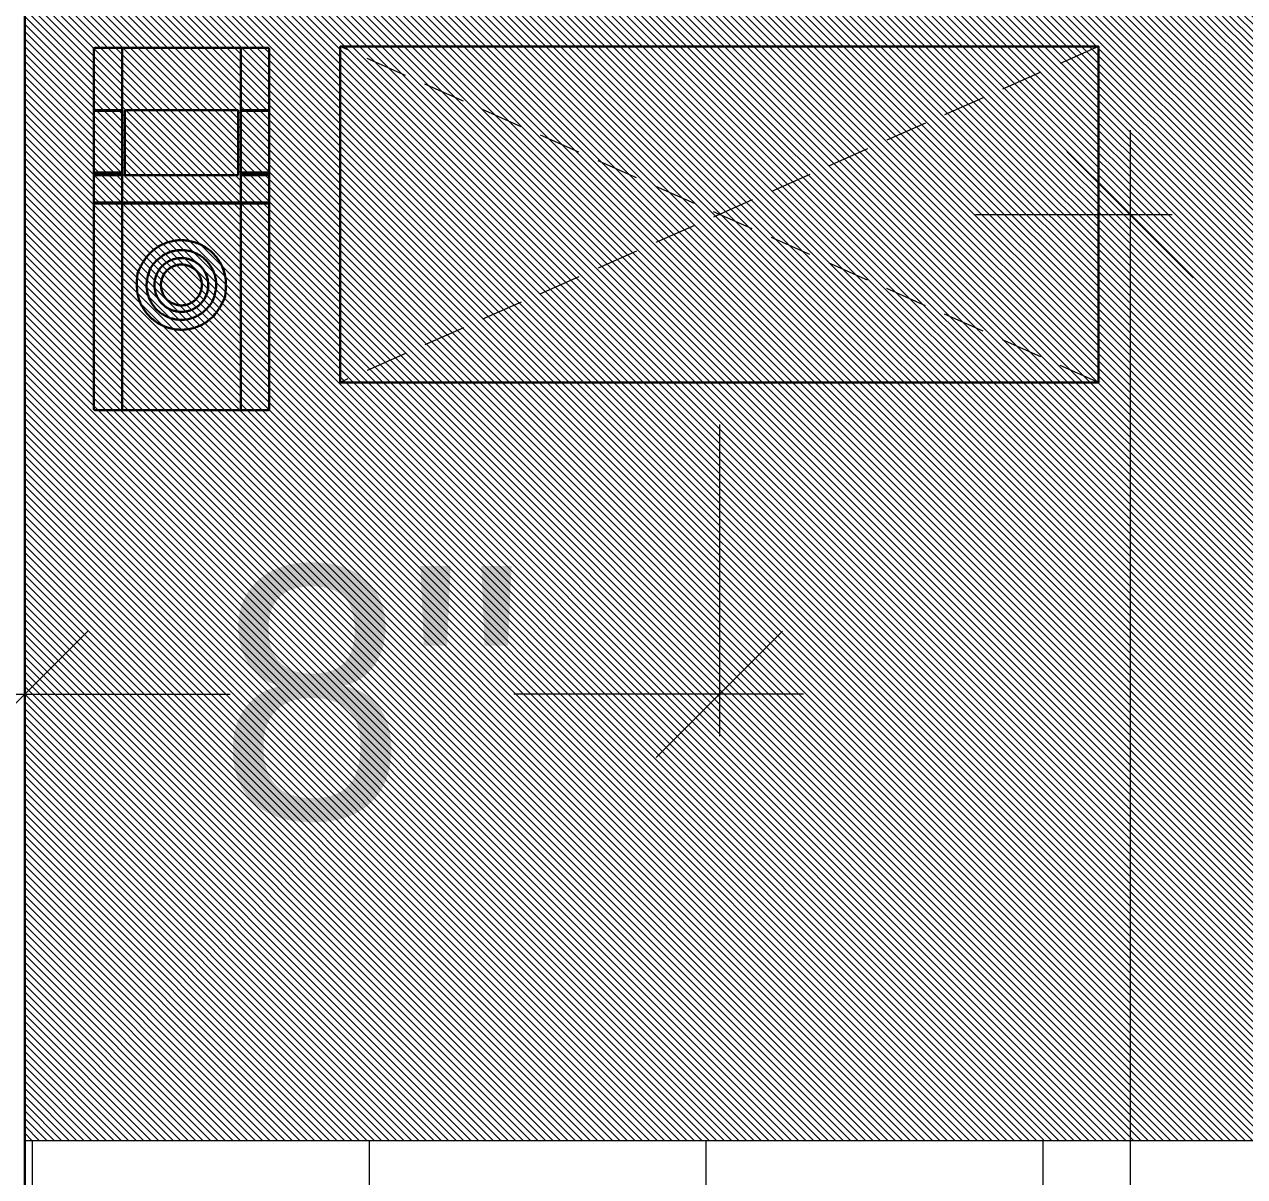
# Model space of a CAD drawing. Header units: millimetres. Extents: x 35877 to 3066687, y -650199 to -40525.
# Drawn here: x 145169.47 to 145183.96, y -179759.01 to -179745.33 of the extents above; entities that cross this region are included whole.
import ezdxf

# ---------------------------------------------------------------- set-up
doc = ezdxf.new("R2010")
doc.units = ezdxf.units.MM
doc.header["$MEASUREMENT"] = 0
doc.header["$PDMODE"] = 35
doc.linetypes.add('DASHED', pattern=[0.75, 0.5, -0.25])
doc.linetypes.add('DASHED2', pattern=[0.375, 0.25, -0.125])
doc.layers.get('Defpoints').update_dxf_attribs({"color": 220})
for name, color, linetype, lineweight in [('A8_FURNITURE', 32, 'Continuous', 30), ('el', 7, 'Continuous', 20), ('ELEC-wires', 1, 'DASHED2', 13), ('FURNI', 25, 'Continuous', 5), ('furniture dimensions', 1, 'DASHED', 0), ('NAME PLATE', 7, 'Continuous', 25), ('wall', 7, 'Continuous', 30)]:
    doc.layers.add(name, color=color, linetype=linetype, lineweight=lineweight)
doc.styles.add('century g', font='GOTHIC.TTF')
doc.dimstyles.new('Archana', dxfattribs={"dimtxt": 2, "dimasz": 0.75, "dimexe": 0.5, "dimexo": 0.5, "dimgap": 0, "dimtad": 0, "dimzin": 0, "dimdsep": 46, "dimlunit": 4, "dimtxsty": 'century g', "dimblk": 'OBLIQUE', "dimcen": 0, "dimdle": 1, "dimclrd": 256, "dimclre": 256, "dimclrt": 256, "dimadec": 0, "dimazin": 0, "dimtfac": 1, "dimtofl": 0, "dimtmove": 1, "dimatfit": 3, "dimfxl": 1, "dimfxlon": 1, "dimtolj": 1, "dimtzin": 0, "dimlwd": -1, "dimlwe": -1, "dimarcsym": 0})

# ---------------------------------------------------------------- blocks, each defined once
blk = doc.blocks.new('6616')
at = {"color": 242, "linetype": 'DASHED', "true_color": 0xcd2027}
for p, q in [((386784.791, -36915.771), (386775.784, -36911.784)), ((386784.791, -36911.784), (386775.784, -36915.771))]:
    blk.add_line(p, q, dxfattribs=at)
at = {"layer": 'ELEC-wires', "color": 5, "linetype": 'ByBlock', "lineweight": 30, "ltscale": 4}
blk.add_lwpolyline([(386775.784, -36911.784), (386784.791, -36911.784), (386784.791, -36915.771), (386775.784, -36915.771)], close=True, dxfattribs=at)
blk = doc.blocks.new('_Oblique')
at = {"layer": 'wall', "color": 0, "lineweight": -2}
blk.add_line((-0.5, -0.5), (0.5, 0.5), dxfattribs=at)
blk = doc.blocks.new('*D837')
at = {"layer": 'Defpoints', "color": 0, "linetype": 'Continuous', "lineweight": 0, "transparency": 16777216}
for p in [(145180.264, -179747.591), (145180.264, -179801.591), (145182.598, -179801.591)]:
    blk.add_point(p, dxfattribs=at)
at = {"layer": 'furniture dimensions', "color": 5, "linetype": 'Continuous', "transparency": 16777216}
for p, q in [((145182.598, -179746.591), (145182.598, -179770.626)), ((145182.598, -179802.591), (145182.598, -179778.555)), ((145180.764, -179801.591), (145183.098, -179801.591))]:
    blk.add_line(p, q, dxfattribs=at)
at = {"layer": 'furniture dimensions', "color": 5, "linetype": 'ByBlock', "transparency": 16777216}
blk.add_line((145180.764, -179747.591), (145183.098, -179747.591), dxfattribs=at)
at = {"layer": 'furniture dimensions', "color": 5, "linetype": 'Continuous', "transparency": 16777216, "xscale": 1.5, "yscale": 1.5, "zscale": 1.5}
for p, rotation in [((145182.598, -179747.591), 90), ((145182.598, -179801.591), 270)]:
    blk.add_blockref('_Oblique', p, dxfattribs=dict(at, rotation=rotation))
at = {"layer": 'furniture dimensions', "linetype": 'Continuous', "lineweight": 0, "transparency": 16777216, "insert": (145182.598, -179774.591), "char_height": 3, "attachment_point": 5, "rotation": 90, "style": 'century g'}
blk.add_mtext('\\A1;4\'-6"', dxfattribs=at)
blk = doc.blocks.new('*D838')
at = {"layer": 'Defpoints', "color": 0, "linetype": 'Continuous', "lineweight": 0, "transparency": 16777216}
for p in [(145169.473, -179749.116), (145177.722, -179749.584), (145169.473, -179753.286)]:
    blk.add_point(p, dxfattribs=at)
at = {"layer": 'furniture dimensions', "color": 5, "linetype": 'Continuous', "transparency": 16777216}
for p, q in [((145169.473, -179749.616), (145169.473, -179753.786)), ((145168.473, -179753.286), (145171.914, -179753.286)), ((145178.722, -179753.286), (145175.281, -179753.286))]:
    blk.add_line(p, q, dxfattribs=at)
at = {"layer": 'furniture dimensions', "color": 5, "linetype": 'ByBlock', "transparency": 16777216}
blk.add_line((145177.722, -179750.084), (145177.722, -179753.786), dxfattribs=at)
at = {"layer": 'furniture dimensions', "color": 5, "linetype": 'Continuous', "transparency": 16777216, "xscale": 1.5, "yscale": 1.5, "zscale": 1.5, "rotation": 180}
blk.add_blockref('_Oblique', (145169.473, -179753.286), dxfattribs=at)
at = {"layer": 'furniture dimensions', "color": 5, "linetype": 'Continuous', "transparency": 16777216, "xscale": 1.5, "yscale": 1.5, "zscale": 1.5}
blk.add_blockref('_Oblique', (145177.722, -179753.286), dxfattribs=at)
at = {"layer": 'furniture dimensions', "linetype": 'Continuous', "lineweight": 0, "transparency": 16777216, "insert": (145173.597, -179753.286), "char_height": 3, "attachment_point": 5, "style": 'century g'}
blk.add_mtext('\\A1;8"', dxfattribs=at)

msp = doc.modelspace()

# ---------------------------------------------------------------- hatches: boundary and pattern name
at = {"layer": 'NAME PLATE', "lineweight": 0, "true_color": 0x000000, "transparency": 33554687}
h = msp.add_hatch(color=18, dxfattribs=at)
h.dxf.hatch_style = 1
h.set_gradient(color1=(153, 155, 55), color2=(229, 232, 120), name='INVCYLINDER')
edge = h.paths.add_edge_path()
edge.add_arc((145183.3569, -179748.9317), 5.0217, 355.90198, 450)
edge.add_line((145183.3569, -179743.9099), (145169.4728, -179743.9099))
edge.add_line((145169.4728, -179743.9099), (145169.4728, -179744.9099))
edge.add_line((145169.4728, -179744.9099), (145183.3569, -179744.9099))
edge.add_arc((145183.3569, -179748.9317), 4.0217, -4.57949, 90, ccw=False)
edge.add_line((145187.3658, -179749.2528), (145187.3658, -179762.2526))
edge.add_arc((145191.5443, -179762.2526), 4.1785, 180, 360)
edge.add_line((145195.7228, -179762.2526), (145195.7228, -179677.5908))
edge.add_line((145195.7228, -179677.5908), (145194.7228, -179677.5908))
edge.add_line((145194.7228, -179677.5908), (145194.7228, -179762.2526))
edge.add_arc((145191.5443, -179762.2526), 3.1785, -180, 0, ccw=False)
edge.add_line((145188.3658, -179762.2526), (145188.3658, -179749.2905))
at = {"layer": 'NAME PLATE', "lineweight": 0, "true_color": 0xc08768, "transparency": 33554687}
h = msp.add_hatch(dxfattribs=at)
h.set_pattern_fill('AR-B816', color=23, scale=0.5, angle=90)
h.set_pattern_definition([(90, (-2450.438, 0), (-4, 2e-16), []), (180, (-2450.438, 0), (-4, -4), [4, -4])])
h.paths.add_polyline_path([(145194.7228, -179677.5908), (145169.4728, -179677.5908), (145169.4728, -179733.9701), (145194.7228, -179733.9701)])
edge = h.paths.add_edge_path()
edge.add_arc((145191.5443, -179762.2526), 4.1785, -180, 0, ccw=False)
edge.add_line((145187.3658, -179762.2526), (145187.3658, -179758.5873))
edge.add_line((145187.3658, -179758.5873), (145169.4728, -179758.5873))
edge.add_line((145169.4728, -179758.5873), (145169.4728, -179801.5908))
edge.add_line((145169.4728, -179801.5908), (145195.7228, -179801.5908))
edge.add_line((145195.7228, -179801.5908), (145195.7228, -179762.2526))
h.paths.add_polyline_path([(145179.2536, -179779.4115), (145179.2536, -179769.7782)], flags=16)
at = {"layer": 'NAME PLATE', "lineweight": 0, "transparency": 33554687}
h = msp.add_hatch(dxfattribs=at)
h.set_pattern_fill('ANSI31', color=8, scale=0.5, angle=90)
h.set_pattern_definition([(135, (-2589.970013, 0), (-0.044194173824, -0.044194173824), [])])
h.paths.add_polyline_path([(145195.7362, -179733.9701), (145169.4728, -179733.9701), (145169.4728, -179758.5873), (145195.7362, -179758.5873)])

# ---------------------------------------------------------------- linework, layer by layer
at = {"layer": 'A8_FURNITURE', "color": 18, "linetype": 'ByBlock', "lineweight": 53, "true_color": 0x000000, "transparency": 33554687}
for points in [[(145169.4728, -179744.9099), (145183.3569, -179744.9099, -0.4378222), (145187.3658, -179749.2528), (145187.3658, -179762.2526, 1), (145195.7228, -179762.2526), (145195.7228, -179677.5908)], [(145169.4728, -179743.9099), (145183.3569, -179743.9099, -0.435321), (145188.3658, -179749.2905), (145188.3658, -179762.2526, 1), (145194.7228, -179762.2526), (145194.7228, -179677.5908)]]:
    msp.add_lwpolyline(points, format="xyb", dxfattribs=at)
at = {"layer": 'FURNI', "color": 5, "lineweight": 30, "transparency": 33554687}
for p, q in [((145170.2939, -179745.6266, 0.0495), (145170.2979, -179745.6171, 0.0495)), ((145170.2939, -179746.3521, 0.0495), (145170.2939, -179745.6266, 0.0495)), ((145170.2979, -179745.6171, 0.0495), (145170.3074, -179745.6132, 0.0495)), ((145172.3629, -179745.6132, 0.0495), (145170.3074, -179745.6132, 0.0495)), ((145170.6298, -179746.3521, 0.0495), (145170.6298, -179745.6266, 0.0495)), ((145172.0404, -179746.3521, 0.0495), (145172.0404, -179745.6266, 0.0495)), ((145172.3724, -179745.6171, 0.0495), (145172.3629, -179745.6132, 0.0495)), ((145172.3763, -179745.6266, 0.0495), (145172.3724, -179745.6171, 0.0495)), ((145172.3763, -179746.3521, 0.0495), (145172.3763, -179745.6266, 0.0495)), ((145170.2939, -179746.3588, 0.0495), (145170.2939, -179746.3521, 0.0495)), ((145170.6298, -179746.3521, 0.0495), (145170.2939, -179746.3521, 0.0495)), ((145170.2939, -179746.3588, 0.0495), (145170.2939, -179747.0914, 0.0495)), ((145170.2939, -179746.3588, 0.0495), (145170.6298, -179746.3588, 0.0495)), ((145170.6298, -179746.3588, 0.0495), (145170.6298, -179746.3521, 0.0495)), ((145170.6298, -179747.0914, 0.0495), (145170.6298, -179746.3588, 0.0495)), ((145170.6634, -179746.3521, 0.0495), (145172.0068, -179746.3521, 0.0495)), ((145170.6634, -179747.125, 0.0495), (145170.6634, -179746.3521, 0.0495)), ((145172.0068, -179746.3521, 0.0495), (145172.0068, -179747.125, 0.0495)), ((145172.0404, -179746.3588, 0.0495), (145172.0404, -179746.3521, 0.0495)), ((145172.3763, -179746.3521, 0.0495), (145172.0404, -179746.3521, 0.0495)), ((145172.0404, -179747.0914, 0.0495), (145172.0404, -179746.3588, 0.0495)), ((145172.0404, -179746.3588, 0.0495), (145172.3763, -179746.3588, 0.0495)), ((145172.3763, -179746.3588, 0.0495), (145172.3763, -179746.3521, 0.0495)), ((145172.3763, -179747.0914, 0.0495), (145172.3763, -179746.3588, 0.0495)), ((145170.2939, -179747.0914, 0.0495), (145170.2939, -179747.0981, 0.0495)), ((145170.6298, -179747.0914, 0.0495), (145170.2939, -179747.0914, 0.0495)), ((145170.2939, -179747.1183, 0.0495), (145170.2939, -179747.0981, 0.0495)), ((145170.6298, -179747.0981, 0.0495), (145170.2939, -179747.0981, 0.0495)), ((145170.2939, -179747.125, 0.0495), (145170.2939, -179747.1183, 0.0495)), ((145170.6298, -179747.1183, 0.0495), (145170.2939, -179747.1183, 0.0495)), ((145170.2939, -179747.125, 0.0495), (145170.2939, -179747.4469, 0.0495)), ((145170.2939, -179747.125, 0.0495), (145170.6298, -179747.125, 0.0495)), ((145170.6298, -179747.0981, 0.0495), (145170.6298, -179747.0914, 0.0495)), ((145170.6298, -179747.1183, 0.0495), (145170.6298, -179747.0981, 0.0495)), ((145170.6298, -179747.125, 0.0495), (145170.6298, -179747.1183, 0.0495)), ((145170.6298, -179747.4469, 0.0495), (145170.6298, -179747.125, 0.0495)), ((145172.0068, -179747.125, 0.0495), (145170.6634, -179747.125, 0.0495)), ((145172.0404, -179747.0981, 0.0495), (145172.0404, -179747.0914, 0.0495)), ((145172.3763, -179747.0914, 0.0495), (145172.0404, -179747.0914, 0.0495)), ((145172.0404, -179747.1183, 0.0495), (145172.0404, -179747.0981, 0.0495)), ((145172.3763, -179747.0981, 0.0495), (145172.0404, -179747.0981, 0.0495)), ((145172.0404, -179747.125, 0.0495), (145172.0404, -179747.1183, 0.0495)), ((145172.3763, -179747.1183, 0.0495), (145172.0404, -179747.1183, 0.0495)), ((145172.0404, -179747.4469, 0.0495), (145172.0404, -179747.125, 0.0495)), ((145172.3763, -179747.125, 0.0495), (145172.0404, -179747.125, 0.0495)), ((145172.3763, -179747.0981, 0.0495), (145172.3763, -179747.0914, 0.0495)), ((145172.3763, -179747.1183, 0.0495), (145172.3763, -179747.0981, 0.0495)), ((145172.3763, -179747.125, 0.0495), (145172.3763, -179747.1183, 0.0495)), ((145172.3763, -179747.4469, 0.0495), (145172.3763, -179747.125, 0.0495)), ((145170.2939, -179747.4469, 0.0495), (145170.2939, -179747.4603, 0.0495)), ((145170.2939, -179747.4469, 0.0495), (145170.6298, -179747.4469, 0.0495)), ((145170.2939, -179749.8989, 0.0495), (145170.2939, -179747.4603, 0.0495)), ((145170.6298, -179747.4603, 0.0495), (145170.2939, -179747.4603, 0.0495)), ((145172.0404, -179747.4469, 0.0495), (145170.6298, -179747.4469, 0.0495)), ((145170.6298, -179747.4603, 0.0495), (145170.6298, -179747.4469, 0.0495)), ((145172.0404, -179747.4603, 0.0495), (145170.6298, -179747.4603, 0.0495)), ((145170.6298, -179749.8989, 0.0495), (145170.6298, -179747.4603, 0.0495)), ((145172.0404, -179747.4603, 0.0495), (145172.0404, -179747.4469, 0.0495)), ((145172.0404, -179747.4469, 0.0495), (145172.3763, -179747.4469, 0.0495)), ((145172.0404, -179749.8989, 0.0495), (145172.0404, -179747.4603, 0.0495)), ((145172.0404, -179747.4603, 0.0495), (145172.3763, -179747.4603, 0.0495)), ((145172.3763, -179747.4603, 0.0495), (145172.3763, -179747.4469, 0.0495)), ((145172.3763, -179749.8989, 0.0495), (145172.3763, -179747.4603, 0.0495)), ((145170.2939, -179749.8989, 0.0495), (145170.2979, -179749.9084, 0.0495)), ((145170.2979, -179749.9084, 0.0495), (145170.3074, -179749.9123, 0.0495)), ((145170.3074, -179749.9123, 0.0495), (145172.3629, -179749.9123, 0.0495)), ((145172.3629, -179749.9123, 0.0495), (145172.3724, -179749.9084, 0.0495)), ((145172.3724, -179749.9084, 0.0495), (145172.3763, -179749.8989, 0.0495))]:
    msp.add_line(p, q, dxfattribs=at)
for points in [[(145170.8132, -179748.2898), (145170.8327, -179748.2445), (145170.8513, -179748.2054), (145170.8691, -179748.1718), (145170.8861, -179748.1431), (145170.9025, -179748.1184), (145170.9184, -179748.0972), (145170.9338, -179748.0786), (145170.9488, -179748.0621), (145170.9636, -179748.0469), (145170.9783, -179748.0328), (145170.9927, -179748.0199), (145171.0072, -179748.008), (145171.0216, -179747.9969), (145171.0361, -179747.9866), (145171.0508, -179747.977), (145171.0657, -179747.968), (145171.0809, -179747.9595), (145171.0963, -179747.9515), (145171.112, -179747.9441), (145171.128, -179747.9371), (145171.1441, -179747.9307), (145171.1605, -179747.9247), (145171.177, -179747.9194), (145171.1937, -179747.9146), (145171.2106, -179747.9103), (145171.2275, -179747.9066), (145171.2446, -179747.9034), (145171.2618, -179747.9008), (145171.2791, -179747.8988), (145171.2964, -179747.8973), (145171.3138, -179747.8964), (145171.3312, -179747.896), (145171.3485, -179747.8963), (145171.3659, -179747.8971), (145171.3832, -179747.8985), (145171.4005, -179747.9004), (145171.4177, -179747.9029), (145171.4348, -179747.9059), (145171.4518, -179747.9096), (145171.4687, -179747.9137), (145171.4854, -179747.9185), (145171.502, -179747.9237), (145171.5184, -179747.9295), (145171.5346, -179747.9359), (145171.5506, -179747.9428), (145171.5663, -179747.9501), (145171.5818, -179747.958), (145171.597, -179747.9664), (145171.6119, -179747.9753), (145171.6266, -179747.9847), (145171.6409, -179747.9946), (145171.6549, -179748.0049), (145171.6685, -179748.0156), (145171.6818, -179748.0269), (145171.6948, -179748.0385), (145171.7073, -179748.0505), (145171.7194, -179748.063), (145171.7311, -179748.0758), (145171.7424, -179748.0891), (145171.7533, -179748.1027), (145171.7637, -179748.1166), (145171.7736, -179748.1309), (145171.7831, -179748.1454), (145171.792, -179748.1603), (145171.8005, -179748.1755), (145171.8085, -179748.1911), (145171.8161, -179748.2072), (145171.8231, -179748.224), (145171.8298, -179748.2415), (145171.836, -179748.26), (145171.8417, -179748.2794), (145171.8471, -179748.2999), (145171.8519, -179748.3217), (145171.8562, -179748.3455), (145171.8594, -179748.3718), (145171.8615, -179748.4013), (145171.8621, -179748.4347), (145171.8609, -179748.4727), (145171.8577, -179748.5159), (145171.8522, -179748.5649)], [(145170.9696, -179748.2191), (145170.9934, -179748.1889), (145171.0152, -179748.1633), (145171.0354, -179748.1416), (145171.054, -179748.1234), (145171.0713, -179748.1082), (145171.0875, -179748.0954), (145171.1029, -179748.0845), (145171.1175, -179748.0751), (145171.1317, -179748.0666), (145171.1455, -179748.059), (145171.159, -179748.0522), (145171.1723, -179748.0461), (145171.1854, -179748.0407), (145171.1984, -179748.0359), (145171.2114, -179748.0317), (145171.2244, -179748.0279), (145171.2376, -179748.0246), (145171.2508, -179748.0217), (145171.2641, -179748.0192), (145171.2775, -179748.0172), (145171.2909, -179748.0156), (145171.3044, -179748.0144), (145171.318, -179748.0137), (145171.3315, -179748.0135), (145171.345, -179748.0136), (145171.3586, -179748.0143), (145171.3721, -179748.0153), (145171.3855, -179748.0169), (145171.3989, -179748.0188), (145171.4123, -179748.0212), (145171.4255, -179748.024), (145171.4387, -179748.0273), (145171.4517, -179748.0309), (145171.4646, -179748.035), (145171.4774, -179748.0396), (145171.49, -179748.0445), (145171.5024, -179748.0499), (145171.5147, -179748.0556), (145171.5267, -179748.0618), (145171.5386, -179748.0683), (145171.5502, -179748.0752), (145171.5616, -179748.0825), (145171.5728, -179748.0902), (145171.5837, -179748.0982), (145171.5943, -179748.1066), (145171.6047, -179748.1154), (145171.6147, -179748.1244), (145171.6245, -179748.1338), (145171.6339, -179748.1435), (145171.6431, -179748.1535), (145171.6519, -179748.1638), (145171.6603, -179748.1744), (145171.6684, -179748.1853), (145171.6761, -179748.1964), (145171.6835, -179748.2077), (145171.6905, -179748.2193), (145171.6971, -179748.2312), (145171.7034, -179748.2432), (145171.7092, -179748.2554), (145171.7146, -179748.2678), (145171.7196, -179748.2804), (145171.7242, -179748.2931), (145171.7284, -179748.306), (145171.7322, -179748.319), (145171.7355, -179748.3322), (145171.7384, -179748.3455), (145171.7408, -179748.3592), (145171.7427, -179748.3732), (145171.7442, -179748.3877), (145171.7451, -179748.4028), (145171.7455, -179748.4186), (145171.7454, -179748.4351), (145171.7447, -179748.4526), (145171.7431, -179748.4713), (145171.7402, -179748.4917), (145171.7358, -179748.5144), (145171.7295, -179748.5396), (145171.721, -179748.5679), (145171.7099, -179748.5998), (145171.6959, -179748.6356)], [(145171.1196, -179748.3051), (145171.1335, -179748.2874), (145171.1464, -179748.2723), (145171.1582, -179748.2596), (145171.1691, -179748.2489), (145171.1793, -179748.24), (145171.1888, -179748.2325), (145171.1978, -179748.2261), (145171.2064, -179748.2206), (145171.2147, -179748.2156), (145171.2229, -179748.2112), (145171.2308, -179748.2072), (145171.2386, -179748.2036), (145171.2463, -179748.2004), (145171.2539, -179748.1976), (145171.2615, -179748.1951), (145171.2692, -179748.1929), (145171.2769, -179748.1909), (145171.2846, -179748.1892), (145171.2924, -179748.1878), (145171.3003, -179748.1866), (145171.3082, -179748.1856), (145171.3161, -179748.185), (145171.3241, -179748.1846), (145171.332, -179748.1844), (145171.34, -179748.1845), (145171.348, -179748.1849), (145171.3561, -179748.1856), (145171.3643, -179748.1866), (145171.3728, -179748.188), (145171.3815, -179748.1898), (145171.3905, -179748.192), (145171.3998, -179748.1945), (145171.4096, -179748.1976), (145171.42, -179748.2014), (145171.4311, -179748.2061), (145171.4433, -179748.212), (145171.4567, -179748.2194), (145171.4714, -179748.2286), (145171.4878, -179748.2397), (145171.5059, -179748.2531)], [(145171.8522, -179748.5649), (145171.8327, -179748.6102), (145171.8141, -179748.6493), (145171.7964, -179748.6828), (145171.7793, -179748.7116), (145171.7629, -179748.7362), (145171.7471, -179748.7575), (145171.7317, -179748.776), (145171.7166, -179748.7926), (145171.7018, -179748.8078), (145171.6872, -179748.8218), (145171.6727, -179748.8347), (145171.6583, -179748.8467), (145171.6438, -179748.8578), (145171.6293, -179748.868), (145171.6146, -179748.8776), (145171.5997, -179748.8866), (145171.5845, -179748.8951), (145171.5691, -179748.9031), (145171.5534, -179748.9106), (145171.5375, -179748.9176), (145171.5213, -179748.924), (145171.505, -179748.9299), (145171.4884, -179748.9353), (145171.4717, -179748.9401), (145171.4549, -179748.9444), (145171.4379, -179748.9481), (145171.4208, -179748.9512), (145171.4036, -179748.9538), (145171.3864, -179748.9559), (145171.369, -179748.9574), (145171.3517, -179748.9583), (145171.3343, -179748.9586), (145171.3169, -179748.9584), (145171.2995, -179748.9576), (145171.2822, -179748.9562), (145171.2649, -179748.9543), (145171.2477, -179748.9518), (145171.2306, -179748.9487), (145171.2136, -179748.9451), (145171.1967, -179748.9409), (145171.18, -179748.9362), (145171.1634, -179748.9309), (145171.147, -179748.9251), (145171.1309, -179748.9188), (145171.1149, -179748.9119), (145171.0991, -179748.9045), (145171.0837, -179748.8966), (145171.0684, -179748.8882), (145171.0535, -179748.8793), (145171.0389, -179748.8699), (145171.0245, -179748.8601), (145171.0105, -179748.8498), (145170.9969, -179748.839), (145170.9836, -179748.8278), (145170.9707, -179748.8162), (145170.9582, -179748.8041), (145170.946, -179748.7916), (145170.9343, -179748.7788), (145170.923, -179748.7656), (145170.9122, -179748.752), (145170.9018, -179748.7381), (145170.8919, -179748.7238), (145170.8824, -179748.7092), (145170.8734, -179748.6943), (145170.8649, -179748.6791), (145170.8569, -179748.6635), (145170.8494, -179748.6474), (145170.8423, -179748.6306), (145170.8357, -179748.6131), (145170.8295, -179748.5947), (145170.8237, -179748.5753), (145170.8184, -179748.5548), (145170.8135, -179748.5329), (145170.8093, -179748.5092), (145170.806, -179748.4828), (145170.804, -179748.4533), (145170.8034, -179748.4199), (145170.8046, -179748.382), (145170.8078, -179748.3388), (145170.8132, -179748.2898)], [(145171.6959, -179748.6356), (145171.6721, -179748.6657), (145171.6502, -179748.6914), (145171.6301, -179748.7131), (145171.6115, -179748.7312), (145171.5941, -179748.7465), (145171.5779, -179748.7593), (145171.5626, -179748.7701), (145171.5479, -179748.7796), (145171.5337, -179748.788), (145171.5199, -179748.7956), (145171.5064, -179748.8024), (145171.4931, -179748.8085), (145171.48, -179748.8139), (145171.467, -179748.8187), (145171.454, -179748.823), (145171.441, -179748.8268), (145171.4279, -179748.8301), (145171.4147, -179748.833), (145171.4013, -179748.8354), (145171.388, -179748.8375), (145171.3745, -179748.8391), (145171.361, -179748.8402), (145171.3475, -179748.8409), (145171.3339, -179748.8412), (145171.3204, -179748.841), (145171.3069, -179748.8404), (145171.2934, -179748.8393), (145171.2799, -179748.8378), (145171.2665, -179748.8358), (145171.2532, -179748.8335), (145171.2399, -179748.8306), (145171.2268, -179748.8274), (145171.2138, -179748.8237), (145171.2008, -179748.8196), (145171.1881, -179748.8151), (145171.1755, -179748.8101), (145171.163, -179748.8048), (145171.1508, -179748.799), (145171.1387, -179748.7929), (145171.1269, -179748.7863), (145171.1152, -179748.7794), (145171.1038, -179748.7721), (145171.0927, -179748.7644), (145171.0818, -179748.7564), (145171.0711, -179748.748), (145171.0608, -179748.7393), (145171.0507, -179748.7302), (145171.0409, -179748.7208), (145171.0315, -179748.7111), (145171.0224, -179748.7011), (145171.0136, -179748.6908), (145171.0051, -179748.6802), (145170.997, -179748.6694), (145170.9893, -179748.6583), (145170.9819, -179748.6469), (145170.9749, -179748.6353), (145170.9683, -179748.6235), (145170.9621, -179748.6115), (145170.9563, -179748.5992), (145170.9508, -179748.5868), (145170.9458, -179748.5742), (145170.9412, -179748.5615), (145170.937, -179748.5486), (145170.9333, -179748.5356), (145170.93, -179748.5225), (145170.9271, -179748.5091), (145170.9247, -179748.4955), (145170.9227, -179748.4814), (145170.9213, -179748.4669), (145170.9203, -179748.4518), (145170.9199, -179748.436), (145170.92, -179748.4195), (145170.9208, -179748.4021), (145170.9224, -179748.3834), (145170.9252, -179748.3629), (145170.9296, -179748.3403), (145170.9359, -179748.315), (145170.9445, -179748.2867), (145170.9556, -179748.2549), (145170.9696, -179748.2191)], [(145171.1595, -179748.6016), (145171.146, -179748.5835), (145171.1348, -179748.5672), (145171.1256, -179748.5525), (145171.1181, -179748.5392), (145171.1121, -179748.5271), (145171.1073, -179748.5159), (145171.1034, -179748.5056), (145171.1003, -179748.4958), (145171.0977, -179748.4865), (145171.0955, -179748.4774), (145171.0937, -179748.4685), (145171.0923, -179748.4597), (145171.0913, -179748.4508), (145171.0907, -179748.4418), (145171.0904, -179748.4324), (145171.0905, -179748.4227), (145171.0909, -179748.4125), (145171.0919, -179748.4015), (145171.0935, -179748.3895), (145171.0961, -179748.3762), (145171.0998, -179748.3614), (145171.1048, -179748.3448), (145171.1113, -179748.3261), (145171.1196, -179748.3051)], [(145171.5059, -179748.2531), (145171.5194, -179748.2711), (145171.5307, -179748.2874), (145171.5399, -179748.3021), (145171.5474, -179748.3155), (145171.5534, -179748.3276), (145171.5582, -179748.3387), (145171.562, -179748.3491), (145171.5651, -179748.3588), (145171.5677, -179748.3682), (145171.57, -179748.3771), (145171.5718, -179748.3858), (145171.5732, -179748.3943), (145171.5743, -179748.4025), (145171.575, -179748.4106), (145171.5755, -179748.4186), (145171.5756, -179748.4266), (145171.5755, -179748.4346), (145171.5752, -179748.4425), (145171.5745, -179748.4504), (145171.5736, -179748.4583), (145171.5725, -179748.4662), (145171.5711, -179748.474), (145171.5695, -179748.4818), (145171.5675, -179748.4895), (145171.5654, -179748.4971), (145171.563, -179748.5047), (145171.5603, -179748.5122), (145171.5574, -179748.5196), (145171.5543, -179748.5269), (145171.5509, -179748.5341), (145171.5473, -179748.5412), (145171.5435, -179748.5482), (145171.5394, -179748.555), (145171.5351, -179748.5617), (145171.5306, -179748.5682), (145171.5259, -179748.5746), (145171.5209, -179748.5809), (145171.5158, -179748.5869), (145171.5105, -179748.5929), (145171.505, -179748.5986), (145171.4993, -179748.6041), (145171.4934, -179748.6095), (145171.4874, -179748.6146), (145171.4812, -179748.6196), (145171.4748, -179748.6244), (145171.4683, -179748.6289), (145171.4616, -179748.6332), (145171.4548, -179748.6373), (145171.4479, -179748.6412), (145171.4408, -179748.6449), (145171.4336, -179748.6483), (145171.4263, -179748.6515), (145171.419, -179748.6544), (145171.4115, -179748.6571), (145171.4039, -179748.6596), (145171.3963, -179748.6618), (145171.3886, -179748.6637), (145171.3808, -179748.6654), (145171.373, -179748.6669), (145171.3651, -179748.6681), (145171.3572, -179748.669), (145171.3493, -179748.6697), (145171.3414, -179748.6701), (145171.3334, -179748.6702), (145171.3255, -179748.6701), (145171.3175, -179748.6697), (145171.3094, -179748.669), (145171.3011, -179748.668), (145171.2927, -179748.6666), (145171.2839, -179748.6649), (145171.2749, -179748.6627), (145171.2656, -179748.6601), (145171.2558, -179748.6571), (145171.2455, -179748.6533), (145171.2343, -179748.6486), (145171.2221, -179748.6426), (145171.2088, -179748.6352), (145171.194, -179748.6261), (145171.1777, -179748.615), (145171.1595, -179748.6016)]]:
    msp.add_lwpolyline(points, dxfattribs=at)
msp.add_lwpolyline([(145171.1064, -179748.2023), (145171.1139, -179748.195), (145171.1216, -179748.188), (145171.1295, -179748.1812), (145171.1377, -179748.1747), (145171.1461, -179748.1685), (145171.1546, -179748.1625), (145171.1634, -179748.1568), (145171.1723, -179748.1514), (145171.1814, -179748.1463), (145171.1907, -179748.1415), (145171.2001, -179748.137), (145171.2097, -179748.1328), (145171.2194, -179748.129), (145171.2292, -179748.1254), (145171.2392, -179748.1222), (145171.2492, -179748.1193), (145171.2593, -179748.1167), (145171.2695, -179748.1145), (145171.2798, -179748.1126), (145171.2901, -179748.111), (145171.3005, -179748.1098), (145171.3109, -179748.1089), (145171.3213, -179748.1084), (145171.3318, -179748.1082), (145171.3422, -179748.1083), (145171.3527, -179748.1088), (145171.3631, -179748.1096), (145171.3734, -179748.1108), (145171.3838, -179748.1123), (145171.3941, -179748.1141), (145171.4043, -179748.1163), (145171.4144, -179748.1188), (145171.4245, -179748.1216), (145171.4344, -179748.1248), (145171.4443, -179748.1283), (145171.454, -179748.1321), (145171.4636, -179748.1362), (145171.473, -179748.1407), (145171.4823, -179748.1454), (145171.4915, -179748.1505), (145171.5005, -179748.1558), (145171.5092, -179748.1614), (145171.5178, -179748.1674), (145171.5263, -179748.1736), (145171.5345, -179748.18), (145171.5424, -179748.1868), (145171.5502, -179748.1937), (145171.5577, -179748.201), (145171.565, -179748.2085), (145171.572, -179748.2162), (145171.5788, -179748.2241), (145171.5853, -179748.2323), (145171.5916, -179748.2407), (145171.5976, -179748.2492), (145171.6032, -179748.258), (145171.6086, -179748.2669), (145171.6137, -179748.276), (145171.6185, -179748.2853), (145171.623, -179748.2948), (145171.6272, -179748.3043), (145171.6311, -179748.314), (145171.6346, -179748.3238), (145171.6378, -179748.3338), (145171.6407, -179748.3438), (145171.6433, -179748.3539), (145171.6455, -179748.3641), (145171.6474, -179748.3744), (145171.649, -179748.3847), (145171.6502, -179748.3951), (145171.6511, -179748.4055), (145171.6517, -179748.4159), (145171.6519, -179748.4264), (145171.6517, -179748.4368), (145171.6512, -179748.4473), (145171.6504, -179748.4577), (145171.6493, -179748.468), (145171.6478, -179748.4784), (145171.6459, -179748.4887), (145171.6437, -179748.4989), (145171.6412, -179748.509), (145171.6384, -179748.5191), (145171.6352, -179748.529), (145171.6317, -179748.5389), (145171.6279, -179748.5486), (145171.6238, -179748.5582), (145171.6194, -179748.5676), (145171.6146, -179748.5769), (145171.6096, -179748.5861), (145171.6042, -179748.5951), (145171.5986, -179748.6038), (145171.5927, -179748.6124), (145171.5865, -179748.6209), (145171.58, -179748.6291), (145171.5733, -179748.637), (145171.5663, -179748.6448), (145171.5591, -179748.6523), (145171.5516, -179748.6596), (145171.5439, -179748.6666), (145171.5359, -179748.6734), (145171.5277, -179748.6799), (145171.5194, -179748.6862), (145171.5108, -179748.6922), (145171.5021, -179748.6978), (145171.4931, -179748.7032), (145171.484, -179748.7083), (145171.4747, -179748.7131), (145171.4653, -179748.7176), (145171.4557, -179748.7218), (145171.446, -179748.7257), (145171.4362, -179748.7292), (145171.4263, -179748.7325), (145171.4162, -179748.7353), (145171.4061, -179748.7379), (145171.3959, -179748.7401), (145171.3856, -179748.742), (145171.3753, -179748.7436), (145171.3649, -179748.7448), (145171.3545, -179748.7457), (145171.3441, -179748.7463), (145171.3337, -179748.7465), (145171.3232, -179748.7463), (145171.3128, -179748.7458), (145171.3024, -179748.745), (145171.292, -179748.7439), (145171.2817, -179748.7424), (145171.2714, -179748.7405), (145171.2612, -179748.7383), (145171.251, -179748.7358), (145171.241, -179748.733), (145171.231, -179748.7298), (145171.2212, -179748.7263), (145171.2115, -179748.7225), (145171.2019, -179748.7184), (145171.1924, -179748.714), (145171.1831, -179748.7092), (145171.174, -179748.7042), (145171.165, -179748.6988), (145171.1562, -179748.6932), (145171.1476, -179748.6873), (145171.1392, -179748.6811), (145171.131, -179748.6746), (145171.123, -179748.6679), (145171.1152, -179748.6609), (145171.1077, -179748.6537), (145171.1004, -179748.6462), (145171.0934, -179748.6385), (145171.0866, -179748.6305), (145171.0801, -179748.6224), (145171.0739, -179748.614), (145171.0679, -179748.6054), (145171.0622, -179748.5967), (145171.0568, -179748.5877), (145171.0517, -179748.5786), (145171.0469, -179748.5693), (145171.0424, -179748.5599), (145171.0382, -179748.5503), (145171.0344, -179748.5406), (145171.0308, -179748.5308), (145171.0276, -179748.5209), (145171.0247, -179748.5108), (145171.0221, -179748.5007), (145171.0199, -179748.4905), (145171.018, -179748.4802), (145171.0164, -179748.4699), (145171.0152, -179748.4595), (145171.0143, -179748.4491), (145171.0138, -179748.4387), (145171.0136, -179748.4283), (145171.0137, -179748.4178), (145171.0142, -179748.4074), (145171.015, -179748.397), (145171.0162, -179748.3866), (145171.0177, -179748.3763), (145171.0195, -179748.366), (145171.0217, -179748.3558), (145171.0242, -179748.3456), (145171.027, -179748.3356), (145171.0302, -179748.3256), (145171.0337, -179748.3158), (145171.0375, -179748.3061), (145171.0416, -179748.2965), (145171.0461, -179748.287), (145171.0508, -179748.2777), (145171.0559, -179748.2686), (145171.0612, -179748.2596), (145171.0668, -179748.2508), (145171.0728, -179748.2422), (145171.079, -179748.2338), (145171.0854, -179748.2256), (145171.0922, -179748.2176), (145171.0991, -179748.2098)], close=True, dxfattribs=at)
at = {"layer": 'furniture dimensions', "color": 32, "linetype": 'ByBlock', "lineweight": 0, "transparency": 33554687}
msp.add_lwpolyline([(145169.4728, -179677.5908), (145195.7228, -179677.5908), (145195.7228, -179801.5908), (145169.4728, -179801.5908)], close=True, dxfattribs=at)
at = {"layer": 'furniture dimensions', "color": 18, "linetype": 'ByBlock', "lineweight": 0, "true_color": 0x000000, "transparency": 33554687}
msp.add_lwpolyline([(145169.4728, -179733.9701), (145195.7362, -179733.9701), (145195.7362, -179758.5873), (145169.4728, -179758.5873)], close=True, dxfattribs=at)
at = {"layer": 'wall', "transparency": 33554687}
msp.add_lwpolyline([(145121.4728, -179708.5908), (145169.4728, -179708.5908), (145169.4728, -179801.5908), (145121.4728, -179801.5908)], close=True, dxfattribs=at)

# ---------------------------------------------------------------- block references
at = {"layer": 'el', "color": 1, "transparency": 33554687, "xscale": -1, "rotation": 180.0000000001202}
msp.add_blockref('6616', (-241602.5652, -216661.368), dxfattribs=at)

# ---------------------------------------------------------------- dimensions: what is measured, and where the dimension line sits
at = {"layer": 'furniture dimensions', "color": 5, "linetype": 'Continuous', "lineweight": 0, "transparency": 33554687}
dim = msp.add_linear_dim(base=(145182.5978, -179801.5908), p1=(145180.2644, -179747.5908), p2=(145180.2644, -179801.5908), angle=90, dimstyle='Archana', override={"dimtxt": 3, "dimasz": 1.5, "dimdec": 1, "dimclrd": 5, "dimclre": 5, "dimfxl": 4}, dxfattribs=at)
dim.commit()
dim.dimension.update_dxf_attribs({"geometry": '*D837', "text_midpoint": (145182.5978, -179774.5908)})
dim = msp.add_linear_dim(base=(145169.4728, -179753.2863), p1=(145177.7221, -179749.5842), p2=(145169.4728, -179749.1159), dimstyle='Archana', override={"dimtxt": 3, "dimasz": 1.5, "dimdec": 1, "dimclrd": 5, "dimclre": 5, "dimfxl": 4}, dxfattribs=at)
dim.commit()
dim.dimension.update_dxf_attribs({"geometry": '*D838', "text_midpoint": (145173.5974, -179753.2863)})

doc.saveas('drawing.dxf')
